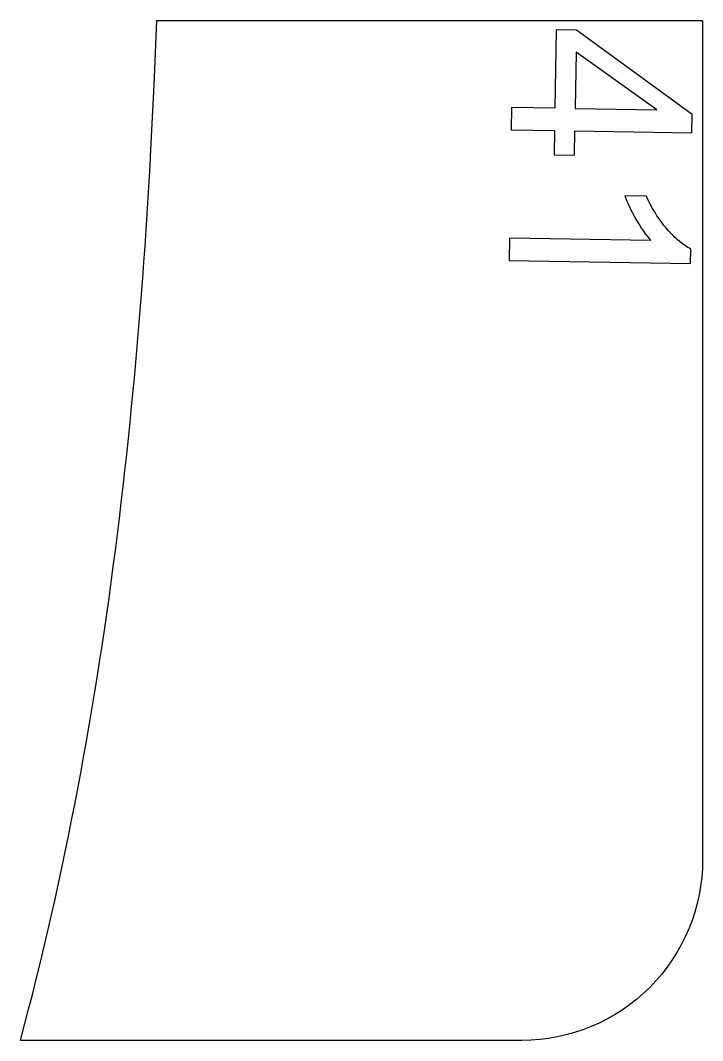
# Model space of a CAD drawing. Extents: x -16189 to 5251, y 3521 to 4024.
# Drawn here: x -7515 to -7326.4, y 3532.2 to 3814.3 of the extents above; entities that cross this region are included whole.
import ezdxf

# ---------------------------------------------------------------- set-up
doc = ezdxf.new("R2010")
doc.units = 0
doc.layers.add('LAYER_03', color=7, linetype='CONTINUOUS')

msp = doc.modelspace()

# ---------------------------------------------------------------- linework, layer by layer
at = {"layer": 'LAYER_03'}
msp.add_lwpolyline([(-7376.39, 3532.26), (-7515.02, 3532.22), (-7513.87, 3536.55), (-7512.74, 3540.89), (-7511.63, 3545.22), (-7510.55, 3549.56), (-7509.48, 3553.91), (-7508.44, 3558.25), (-7507.42, 3562.6), (-7506.42, 3566.95), (-7505.44, 3571.31), (-7504.48, 3575.66), (-7503.54, 3580.02), (-7502.63, 3584.38), (-7501.73, 3588.75), (-7500.85, 3593.12), (-7499.99, 3597.49), (-7499.16, 3601.86), (-7498.34, 3606.24), (-7497.54, 3610.62), (-7496.75, 3615), (-7495.99, 3619.38), (-7495.25, 3623.76), (-7494.52, 3628.15), (-7493.81, 3632.54), (-7493.12, 3636.94), (-7492.44, 3641.33), (-7491.79, 3645.73), (-7491.15, 3650.13), (-7490.52, 3654.53), (-7489.92, 3658.93), (-7489.33, 3663.34), (-7488.75, 3667.75), (-7488.19, 3672.16), (-7487.65, 3676.57), (-7487.12, 3680.99), (-7486.61, 3685.4), (-7486.11, 3689.82), (-7485.63, 3694.24), (-7485.16, 3698.67), (-7484.7, 3703.09), (-7484.26, 3707.52), (-7483.84, 3711.94), (-7483.42, 3716.37), (-7483.02, 3720.81), (-7482.63, 3725.24), (-7482.26, 3729.67), (-7481.9, 3734.11), (-7481.55, 3738.55), (-7481.21, 3742.99), (-7480.89, 3747.43), (-7480.57, 3751.88), (-7480.27, 3756.32), (-7479.98, 3760.77), (-7479.7, 3765.22), (-7479.43, 3769.66), (-7479.17, 3774.12), (-7478.93, 3778.57), (-7478.46, 3787.48), (-7478.03, 3796.39), (-7477.64, 3805.31), (-7477.29, 3814.23), (-7326.47, 3814.28), (-7326.4, 3582.28, -0.414214)], format="xyb", close=True, dxfattribs=at)
for points in [[(-7379.2, 3790.17), (-7379.3, 3784.04), (-7367.34, 3783.84), (-7367.45, 3777.1), (-7361.83, 3777), (-7361.72, 3783.75), (-7329.34, 3783.22), (-7329.26, 3788.23), (-7361.26, 3811.56), (-7366.89, 3811.65), (-7367.24, 3789.98)], [(-7361.62, 3789.89), (-7339.09, 3789.52), (-7361.36, 3805.53)], [(-7340.7, 3753.41), (-7379.79, 3754.05), (-7379.89, 3747.92), (-7329.73, 3747.1), (-7329.66, 3751.05), (-7330.06, 3751.27), (-7330.47, 3751.5), (-7330.87, 3751.75), (-7331.28, 3752.02), (-7331.68, 3752.3), (-7332.09, 3752.61), (-7332.5, 3752.93), (-7332.91, 3753.27), (-7333.33, 3753.62), (-7333.74, 3754), (-7334.16, 3754.39), (-7334.57, 3754.8), (-7334.99, 3755.23), (-7335.41, 3755.67), (-7335.83, 3756.13), (-7336.25, 3756.61), (-7336.67, 3757.11), (-7337.08, 3757.61), (-7337.48, 3758.12), (-7337.88, 3758.65), (-7338.26, 3759.18), (-7338.64, 3759.72), (-7339.01, 3760.28), (-7339.37, 3760.84), (-7339.72, 3761.41), (-7340.07, 3762), (-7340.4, 3762.59), (-7340.73, 3763.19), (-7341.05, 3763.8), (-7341.37, 3764.43), (-7341.67, 3765.06), (-7341.97, 3765.7), (-7347.9, 3765.8), (-7347.63, 3765.07), (-7347.33, 3764.31), (-7346.99, 3763.54), (-7346.63, 3762.73), (-7346.23, 3761.91), (-7345.79, 3761.06), (-7345.33, 3760.19), (-7344.83, 3759.29), (-7344.32, 3758.41), (-7343.8, 3757.56), (-7343.29, 3756.76), (-7342.77, 3756.01), (-7342.26, 3755.29), (-7341.74, 3754.62), (-7341.22, 3754), (-7340.96, 3753.7)]]:
    msp.add_lwpolyline(points, close=True, dxfattribs=at)

doc.saveas('drawing.dxf')
